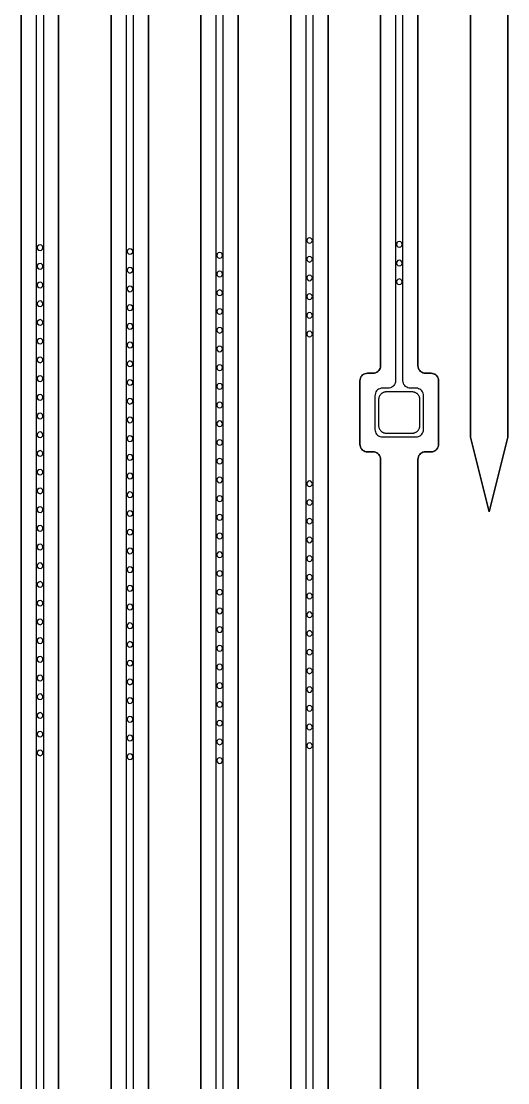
# Model space of a CAD drawing. Header units: metres. Extents: x -1550 to 1550, y -904 to 26100.
# Drawn here: x 252 to 382, y 3376.5 to 3660.1 of the extents above; entities that cross this region are included whole.
import ezdxf

# ---------------------------------------------------------------- set-up
doc = ezdxf.new("R2010")
doc.units = ezdxf.units.M
for name, color, linetype in [('Electrodes', 2, 'CONTINUOUS'), ('Metal', 4, 'CONTINUOUS'), ('pattern_ionp', 7, 'CONTINUOUS'), ('Polyimide', 3, 'CONTINUOUS'), ('Polyimide_Negative', 5, 'CONTINUOUS')]:
    doc.layers.add(name, color=color, linetype=linetype)

msp = doc.modelspace()

# ---------------------------------------------------------------- linework, layer by layer
at = {"layer": 'Electrodes'}
msp.add_lwpolyline([(356.5, 3550.06), (356.64, 3550.06), (356.77, 3550.07), (356.91, 3550.1), (357.04, 3550.13), (357.17, 3550.17), (357.3, 3550.22), (357.42, 3550.28), (357.54, 3550.35), (357.65, 3550.42), (357.76, 3550.5), (357.87, 3550.59), (357.96, 3550.69), (358.05, 3550.79), (358.13, 3550.9), (358.21, 3551.02), (358.28, 3551.14), (358.33, 3551.26), (358.38, 3551.39), (358.43, 3551.52), (358.46, 3551.65), (358.48, 3551.78), (358.5, 3551.92), (358.5, 3552.06), (358.5, 3559.06), (358.5, 3559.19), (358.48, 3559.33), (358.46, 3559.46), (358.43, 3559.6), (358.38, 3559.73), (358.33, 3559.85), (358.28, 3559.98), (358.21, 3560.09), (358.13, 3560.21), (358.05, 3560.32), (357.96, 3560.42), (357.87, 3560.52), (357.76, 3560.61), (357.65, 3560.69), (357.54, 3560.76), (357.42, 3560.83), (357.3, 3560.89), (357.17, 3560.94), (357.04, 3560.98), (356.91, 3561.01), (356.77, 3561.04), (356.64, 3561.05), (356.5, 3561.06), (349.5, 3561.06), (349.36, 3561.05), (349.23, 3561.04), (349.09, 3561.01), (348.96, 3560.98), (348.83, 3560.94), (348.7, 3560.89), (348.58, 3560.83), (348.46, 3560.76), (348.35, 3560.69), (348.24, 3560.61), (348.13, 3560.52), (348.04, 3560.42), (347.95, 3560.32), (347.87, 3560.21), (347.79, 3560.09), (347.72, 3559.98), (347.67, 3559.85), (347.62, 3559.73), (347.57, 3559.6), (347.54, 3559.46), (347.52, 3559.33), (347.5, 3559.19), (347.5, 3559.06), (347.5, 3552.06), (347.5, 3551.92), (347.52, 3551.78), (347.54, 3551.65), (347.57, 3551.52), (347.62, 3551.39), (347.67, 3551.26), (347.72, 3551.14), (347.79, 3551.02), (347.87, 3550.9), (347.95, 3550.79), (348.04, 3550.69), (348.13, 3550.59), (348.24, 3550.5), (348.35, 3550.42), (348.46, 3550.35), (348.58, 3550.28), (348.7, 3550.22), (348.83, 3550.17), (348.96, 3550.13), (349.09, 3550.1), (349.23, 3550.07), (349.36, 3550.06), (349.5, 3550.06), (356.5, 3550.06)], close=True, dxfattribs=at)
at = {"layer": 'Metal'}
for points in [[(256, 11993.5), (256, 2548.18)], [(258, 2548.18), (258, 11993.5)], [(280, 11993.5), (280, 2802.15)], [(282, 2802.15), (282, 11993.5)], [(304, 11993.5), (304, 3056.12)], [(306, 3056.12), (306, 11993.5)], [(328, 11993.5), (328, 3310.09)], [(330, 3310.09), (330, 11993.5)], [(352, 11993.5), (352, 3564.06), (351.97, 3563.71), (351.88, 3563.37), (351.73, 3563.06), (351.53, 3562.77), (351.29, 3562.52), (351, 3562.32), (350.68, 3562.18), (350.35, 3562.09), (350, 3562.06), (348.5, 3562.06), (348.15, 3562.03), (347.82, 3561.93), (347.5, 3561.79), (347.21, 3561.59), (346.97, 3561.34), (346.77, 3561.06), (346.62, 3560.74), (346.53, 3560.4), (346.5, 3560.06), (346.5, 3551.06), (346.53, 3550.71), (346.62, 3550.37), (346.77, 3550.06), (346.97, 3549.77), (347.21, 3549.52), (347.5, 3549.32), (347.82, 3549.18), (348.15, 3549.09), (348.5, 3549.06), (357.5, 3549.06), (357.85, 3549.09), (358.18, 3549.18), (358.5, 3549.32), (358.79, 3549.52), (359.03, 3549.77), (359.23, 3550.06), (359.38, 3550.37), (359.47, 3550.71), (359.5, 3551.06), (359.5, 3560.06), (359.47, 3560.4), (359.38, 3560.74), (359.23, 3561.06), (359.03, 3561.34), (358.79, 3561.59), (358.5, 3561.79), (358.18, 3561.93), (357.85, 3562.03), (357.5, 3562.06), (356, 3562.06), (355.65, 3562.09), (355.32, 3562.18), (355, 3562.32), (354.71, 3562.52), (354.47, 3562.77), (354.27, 3563.06), (354.12, 3563.37), (354.03, 3563.71), (354, 3564.06), (354, 11993.5)]]:
    msp.add_lwpolyline(points, dxfattribs=at)
at = {"layer": 'pattern_ionp'}
for points in [[(329.79, 3601.53), (329.69, 3601.91), (329.41, 3602.18), (329.04, 3602.28), (328.66, 3602.18), (328.39, 3601.91), (328.29, 3601.53), (328.39, 3601.16), (328.66, 3600.88), (329.04, 3600.78), (329.41, 3600.88), (329.69, 3601.16), (329.79, 3601.53)], [(257.79, 3599.63), (257.69, 3600), (257.41, 3600.28), (257.04, 3600.38), (256.66, 3600.28), (256.39, 3600), (256.29, 3599.63), (256.39, 3599.25), (256.66, 3598.98), (257.04, 3598.88), (257.41, 3598.98), (257.69, 3599.25), (257.79, 3599.63)], [(281.79, 3598.59), (281.69, 3598.97), (281.41, 3599.24), (281.04, 3599.34), (280.66, 3599.24), (280.39, 3598.97), (280.29, 3598.59), (280.39, 3598.22), (280.66, 3597.94), (281.04, 3597.84), (281.41, 3597.94), (281.69, 3598.22), (281.79, 3598.59)], [(353.79, 3600.5), (353.69, 3600.87), (353.41, 3601.15), (353.04, 3601.25), (352.66, 3601.15), (352.39, 3600.87), (352.29, 3600.5), (352.39, 3600.12), (352.66, 3599.85), (353.04, 3599.75), (353.41, 3599.85), (353.69, 3600.12), (353.79, 3600.5)], [(305.79, 3597.56), (305.69, 3597.94), (305.41, 3598.21), (305.04, 3598.31), (304.66, 3598.21), (304.39, 3597.94), (304.29, 3597.56), (304.39, 3597.19), (304.66, 3596.91), (305.04, 3596.81), (305.41, 3596.91), (305.69, 3597.19), (305.79, 3597.56)], [(329.79, 3596.53), (329.69, 3596.91), (329.41, 3597.18), (329.04, 3597.28), (328.66, 3597.18), (328.39, 3596.91), (328.29, 3596.53), (328.39, 3596.16), (328.66, 3595.88), (329.04, 3595.78), (329.41, 3595.88), (329.69, 3596.16), (329.79, 3596.53)], [(257.79, 3594.63), (257.69, 3595), (257.41, 3595.28), (257.04, 3595.38), (256.66, 3595.28), (256.39, 3595), (256.29, 3594.63), (256.39, 3594.25), (256.66, 3593.98), (257.04, 3593.88), (257.41, 3593.98), (257.69, 3594.25), (257.79, 3594.63)], [(281.79, 3593.59), (281.69, 3593.97), (281.41, 3594.24), (281.04, 3594.34), (280.66, 3594.24), (280.39, 3593.97), (280.29, 3593.59), (280.39, 3593.22), (280.66, 3592.94), (281.04, 3592.84), (281.41, 3592.94), (281.69, 3593.22), (281.79, 3593.59)], [(353.79, 3595.5), (353.69, 3595.87), (353.41, 3596.15), (353.04, 3596.25), (352.66, 3596.15), (352.39, 3595.87), (352.29, 3595.5), (352.39, 3595.12), (352.66, 3594.85), (353.04, 3594.75), (353.41, 3594.85), (353.69, 3595.12), (353.79, 3595.5)], [(305.79, 3592.56), (305.69, 3592.94), (305.41, 3593.21), (305.04, 3593.31), (304.66, 3593.21), (304.39, 3592.94), (304.29, 3592.56), (304.39, 3592.19), (304.66, 3591.91), (305.04, 3591.81), (305.41, 3591.91), (305.69, 3592.19), (305.79, 3592.56)], [(329.79, 3591.53), (329.69, 3591.91), (329.41, 3592.18), (329.04, 3592.28), (328.66, 3592.18), (328.39, 3591.91), (328.29, 3591.53), (328.39, 3591.16), (328.66, 3590.88), (329.04, 3590.78), (329.41, 3590.88), (329.69, 3591.16), (329.79, 3591.53)], [(353.79, 3590.5), (353.69, 3590.87), (353.41, 3591.15), (353.04, 3591.25), (352.66, 3591.15), (352.39, 3590.87), (352.29, 3590.5), (352.39, 3590.12), (352.66, 3589.85), (353.04, 3589.75), (353.41, 3589.85), (353.69, 3590.12), (353.79, 3590.5)], [(257.79, 3589.63), (257.69, 3590), (257.41, 3590.28), (257.04, 3590.38), (256.66, 3590.28), (256.39, 3590), (256.29, 3589.63), (256.39, 3589.25), (256.66, 3588.98), (257.04, 3588.88), (257.41, 3588.98), (257.69, 3589.25), (257.79, 3589.63)], [(281.79, 3588.59), (281.69, 3588.97), (281.41, 3589.24), (281.04, 3589.34), (280.66, 3589.24), (280.39, 3588.97), (280.29, 3588.59), (280.39, 3588.22), (280.66, 3587.94), (281.04, 3587.84), (281.41, 3587.94), (281.69, 3588.22), (281.79, 3588.59)], [(305.79, 3587.56), (305.69, 3587.94), (305.41, 3588.21), (305.04, 3588.31), (304.66, 3588.21), (304.39, 3587.94), (304.29, 3587.56), (304.39, 3587.19), (304.66, 3586.91), (305.04, 3586.81), (305.41, 3586.91), (305.69, 3587.19), (305.79, 3587.56)], [(257.79, 3584.63), (257.69, 3585), (257.41, 3585.28), (257.04, 3585.38), (256.66, 3585.28), (256.39, 3585), (256.29, 3584.63), (256.39, 3584.25), (256.66, 3583.98), (257.04, 3583.88), (257.41, 3583.98), (257.69, 3584.25), (257.79, 3584.63)], [(329.79, 3586.53), (329.69, 3586.91), (329.41, 3587.18), (329.04, 3587.28), (328.66, 3587.18), (328.39, 3586.91), (328.29, 3586.53), (328.39, 3586.16), (328.66, 3585.88), (329.04, 3585.78), (329.41, 3585.88), (329.69, 3586.16), (329.79, 3586.53)], [(281.79, 3583.59), (281.69, 3583.97), (281.41, 3584.24), (281.04, 3584.34), (280.66, 3584.24), (280.39, 3583.97), (280.29, 3583.59), (280.39, 3583.22), (280.66, 3582.94), (281.04, 3582.84), (281.41, 3582.94), (281.69, 3583.22), (281.79, 3583.59)], [(305.79, 3582.56), (305.69, 3582.94), (305.41, 3583.21), (305.04, 3583.31), (304.66, 3583.21), (304.39, 3582.94), (304.29, 3582.56), (304.39, 3582.19), (304.66, 3581.91), (305.04, 3581.81), (305.41, 3581.91), (305.69, 3582.19), (305.79, 3582.56)], [(329.79, 3581.53), (329.69, 3581.91), (329.41, 3582.18), (329.04, 3582.28), (328.66, 3582.18), (328.39, 3581.91), (328.29, 3581.53), (328.39, 3581.16), (328.66, 3580.88), (329.04, 3580.78), (329.41, 3580.88), (329.69, 3581.16), (329.79, 3581.53)], [(257.79, 3579.63), (257.69, 3580), (257.41, 3580.28), (257.04, 3580.38), (256.66, 3580.28), (256.39, 3580), (256.29, 3579.63), (256.39, 3579.25), (256.66, 3578.98), (257.04, 3578.88), (257.41, 3578.98), (257.69, 3579.25), (257.79, 3579.63)], [(281.79, 3578.59), (281.69, 3578.97), (281.41, 3579.24), (281.04, 3579.34), (280.66, 3579.24), (280.39, 3578.97), (280.29, 3578.59), (280.39, 3578.22), (280.66, 3577.94), (281.04, 3577.84), (281.41, 3577.94), (281.69, 3578.22), (281.79, 3578.59)], [(305.79, 3577.56), (305.69, 3577.94), (305.41, 3578.21), (305.04, 3578.31), (304.66, 3578.21), (304.39, 3577.94), (304.29, 3577.56), (304.39, 3577.19), (304.66, 3576.91), (305.04, 3576.81), (305.41, 3576.91), (305.69, 3577.19), (305.79, 3577.56)], [(329.79, 3576.53), (329.69, 3576.91), (329.41, 3577.18), (329.04, 3577.28), (328.66, 3577.18), (328.39, 3576.91), (328.29, 3576.53), (328.39, 3576.16), (328.66, 3575.88), (329.04, 3575.78), (329.41, 3575.88), (329.69, 3576.16), (329.79, 3576.53)], [(257.79, 3574.63), (257.69, 3575), (257.41, 3575.28), (257.04, 3575.38), (256.66, 3575.28), (256.39, 3575), (256.29, 3574.63), (256.39, 3574.25), (256.66, 3573.98), (257.04, 3573.88), (257.41, 3573.98), (257.69, 3574.25), (257.79, 3574.63)], [(281.79, 3573.59), (281.69, 3573.97), (281.41, 3574.24), (281.04, 3574.34), (280.66, 3574.24), (280.39, 3573.97), (280.29, 3573.59), (280.39, 3573.22), (280.66, 3572.94), (281.04, 3572.84), (281.41, 3572.94), (281.69, 3573.22), (281.79, 3573.59)], [(305.79, 3572.56), (305.69, 3572.94), (305.41, 3573.21), (305.04, 3573.31), (304.66, 3573.21), (304.39, 3572.94), (304.29, 3572.56), (304.39, 3572.19), (304.66, 3571.91), (305.04, 3571.81), (305.41, 3571.91), (305.69, 3572.19), (305.79, 3572.56)], [(257.79, 3569.63), (257.69, 3570), (257.41, 3570.28), (257.04, 3570.38), (256.66, 3570.28), (256.39, 3570), (256.29, 3569.63), (256.39, 3569.25), (256.66, 3568.98), (257.04, 3568.88), (257.41, 3568.98), (257.69, 3569.25), (257.79, 3569.63)], [(281.79, 3568.59), (281.69, 3568.97), (281.41, 3569.24), (281.04, 3569.34), (280.66, 3569.24), (280.39, 3568.97), (280.29, 3568.59), (280.39, 3568.22), (280.66, 3567.94), (281.04, 3567.84), (281.41, 3567.94), (281.69, 3568.22), (281.79, 3568.59)], [(305.79, 3567.56), (305.69, 3567.94), (305.41, 3568.21), (305.04, 3568.31), (304.66, 3568.21), (304.39, 3567.94), (304.29, 3567.56), (304.39, 3567.19), (304.66, 3566.91), (305.04, 3566.81), (305.41, 3566.91), (305.69, 3567.19), (305.79, 3567.56)], [(257.79, 3564.63), (257.69, 3565), (257.41, 3565.28), (257.04, 3565.38), (256.66, 3565.28), (256.39, 3565), (256.29, 3564.63), (256.39, 3564.25), (256.66, 3563.98), (257.04, 3563.88), (257.41, 3563.98), (257.69, 3564.25), (257.79, 3564.63)], [(281.79, 3563.59), (281.69, 3563.97), (281.41, 3564.24), (281.04, 3564.34), (280.66, 3564.24), (280.39, 3563.97), (280.29, 3563.59), (280.39, 3563.22), (280.66, 3562.94), (281.04, 3562.84), (281.41, 3562.94), (281.69, 3563.22), (281.79, 3563.59)], [(305.79, 3562.56), (305.69, 3562.94), (305.41, 3563.21), (305.04, 3563.31), (304.66, 3563.21), (304.39, 3562.94), (304.29, 3562.56), (304.39, 3562.19), (304.66, 3561.91), (305.04, 3561.81), (305.41, 3561.91), (305.69, 3562.19), (305.79, 3562.56)], [(257.79, 3559.63), (257.69, 3560), (257.41, 3560.28), (257.04, 3560.38), (256.66, 3560.28), (256.39, 3560), (256.29, 3559.63), (256.39, 3559.25), (256.66, 3558.98), (257.04, 3558.88), (257.41, 3558.98), (257.69, 3559.25), (257.79, 3559.63)], [(281.79, 3558.59), (281.69, 3558.97), (281.41, 3559.24), (281.04, 3559.34), (280.66, 3559.24), (280.39, 3558.97), (280.29, 3558.59), (280.39, 3558.22), (280.66, 3557.94), (281.04, 3557.84), (281.41, 3557.94), (281.69, 3558.22), (281.79, 3558.59)], [(305.79, 3557.56), (305.69, 3557.94), (305.41, 3558.21), (305.04, 3558.31), (304.66, 3558.21), (304.39, 3557.94), (304.29, 3557.56), (304.39, 3557.19), (304.66, 3556.91), (305.04, 3556.81), (305.41, 3556.91), (305.69, 3557.19), (305.79, 3557.56)], [(257.79, 3554.63), (257.69, 3555), (257.41, 3555.28), (257.04, 3555.38), (256.66, 3555.28), (256.39, 3555), (256.29, 3554.63), (256.39, 3554.25), (256.66, 3553.98), (257.04, 3553.88), (257.41, 3553.98), (257.69, 3554.25), (257.79, 3554.63)], [(281.79, 3553.59), (281.69, 3553.97), (281.41, 3554.24), (281.04, 3554.34), (280.66, 3554.24), (280.39, 3553.97), (280.29, 3553.59), (280.39, 3553.22), (280.66, 3552.94), (281.04, 3552.84), (281.41, 3552.94), (281.69, 3553.22), (281.79, 3553.59)], [(305.79, 3552.56), (305.69, 3552.94), (305.41, 3553.21), (305.04, 3553.31), (304.66, 3553.21), (304.39, 3552.94), (304.29, 3552.56), (304.39, 3552.19), (304.66, 3551.91), (305.04, 3551.81), (305.41, 3551.91), (305.69, 3552.19), (305.79, 3552.56)], [(257.79, 3549.63), (257.69, 3550), (257.41, 3550.28), (257.04, 3550.38), (256.66, 3550.28), (256.39, 3550), (256.29, 3549.63), (256.39, 3549.25), (256.66, 3548.98), (257.04, 3548.88), (257.41, 3548.98), (257.69, 3549.25), (257.79, 3549.63)], [(281.79, 3548.59), (281.69, 3548.97), (281.41, 3549.24), (281.04, 3549.34), (280.66, 3549.24), (280.39, 3548.97), (280.29, 3548.59), (280.39, 3548.22), (280.66, 3547.94), (281.04, 3547.84), (281.41, 3547.94), (281.69, 3548.22), (281.79, 3548.59)], [(305.79, 3547.56), (305.69, 3547.94), (305.41, 3548.21), (305.04, 3548.31), (304.66, 3548.21), (304.39, 3547.94), (304.29, 3547.56), (304.39, 3547.19), (304.66, 3546.91), (305.04, 3546.81), (305.41, 3546.91), (305.69, 3547.19), (305.79, 3547.56)], [(257.79, 3544.63), (257.69, 3545), (257.41, 3545.28), (257.04, 3545.38), (256.66, 3545.28), (256.39, 3545), (256.29, 3544.63), (256.39, 3544.25), (256.66, 3543.98), (257.04, 3543.88), (257.41, 3543.98), (257.69, 3544.25), (257.79, 3544.63)], [(281.79, 3543.59), (281.69, 3543.97), (281.41, 3544.24), (281.04, 3544.34), (280.66, 3544.24), (280.39, 3543.97), (280.29, 3543.59), (280.39, 3543.22), (280.66, 3542.94), (281.04, 3542.84), (281.41, 3542.94), (281.69, 3543.22), (281.79, 3543.59)], [(305.79, 3542.56), (305.69, 3542.94), (305.41, 3543.21), (305.04, 3543.31), (304.66, 3543.21), (304.39, 3542.94), (304.29, 3542.56), (304.39, 3542.19), (304.66, 3541.91), (305.04, 3541.81), (305.41, 3541.91), (305.69, 3542.19), (305.79, 3542.56)], [(257.79, 3539.63), (257.69, 3540), (257.41, 3540.28), (257.04, 3540.38), (256.66, 3540.28), (256.39, 3540), (256.29, 3539.63), (256.39, 3539.25), (256.66, 3538.98), (257.04, 3538.88), (257.41, 3538.98), (257.69, 3539.25), (257.79, 3539.63)], [(281.79, 3538.59), (281.69, 3538.97), (281.41, 3539.24), (281.04, 3539.34), (280.66, 3539.24), (280.39, 3538.97), (280.29, 3538.59), (280.39, 3538.22), (280.66, 3537.94), (281.04, 3537.84), (281.41, 3537.94), (281.69, 3538.22), (281.79, 3538.59)], [(305.79, 3537.56), (305.69, 3537.94), (305.41, 3538.21), (305.04, 3538.31), (304.66, 3538.21), (304.39, 3537.94), (304.29, 3537.56), (304.39, 3537.19), (304.66, 3536.91), (305.04, 3536.81), (305.41, 3536.91), (305.69, 3537.19), (305.79, 3537.56)], [(329.79, 3536.53), (329.69, 3536.91), (329.41, 3537.18), (329.04, 3537.28), (328.66, 3537.18), (328.39, 3536.91), (328.29, 3536.53), (328.39, 3536.16), (328.66, 3535.88), (329.04, 3535.78), (329.41, 3535.88), (329.69, 3536.16), (329.79, 3536.53)], [(257.79, 3534.63), (257.69, 3535), (257.41, 3535.28), (257.04, 3535.38), (256.66, 3535.28), (256.39, 3535), (256.29, 3534.63), (256.39, 3534.25), (256.66, 3533.98), (257.04, 3533.88), (257.41, 3533.98), (257.69, 3534.25), (257.79, 3534.63)], [(281.79, 3533.59), (281.69, 3533.97), (281.41, 3534.24), (281.04, 3534.34), (280.66, 3534.24), (280.39, 3533.97), (280.29, 3533.59), (280.39, 3533.22), (280.66, 3532.94), (281.04, 3532.84), (281.41, 3532.94), (281.69, 3533.22), (281.79, 3533.59)], [(305.79, 3532.56), (305.69, 3532.94), (305.41, 3533.21), (305.04, 3533.31), (304.66, 3533.21), (304.39, 3532.94), (304.29, 3532.56), (304.39, 3532.19), (304.66, 3531.91), (305.04, 3531.81), (305.41, 3531.91), (305.69, 3532.19), (305.79, 3532.56)], [(329.79, 3531.53), (329.69, 3531.91), (329.41, 3532.18), (329.04, 3532.28), (328.66, 3532.18), (328.39, 3531.91), (328.29, 3531.53), (328.39, 3531.16), (328.66, 3530.88), (329.04, 3530.78), (329.41, 3530.88), (329.69, 3531.16), (329.79, 3531.53)], [(257.79, 3529.63), (257.69, 3530), (257.41, 3530.28), (257.04, 3530.38), (256.66, 3530.28), (256.39, 3530), (256.29, 3529.63), (256.39, 3529.25), (256.66, 3528.98), (257.04, 3528.88), (257.41, 3528.98), (257.69, 3529.25), (257.79, 3529.63)], [(281.79, 3528.59), (281.69, 3528.97), (281.41, 3529.24), (281.04, 3529.34), (280.66, 3529.24), (280.39, 3528.97), (280.29, 3528.59), (280.39, 3528.22), (280.66, 3527.94), (281.04, 3527.84), (281.41, 3527.94), (281.69, 3528.22), (281.79, 3528.59)], [(305.79, 3527.56), (305.69, 3527.94), (305.41, 3528.21), (305.04, 3528.31), (304.66, 3528.21), (304.39, 3527.94), (304.29, 3527.56), (304.39, 3527.19), (304.66, 3526.91), (305.04, 3526.81), (305.41, 3526.91), (305.69, 3527.19), (305.79, 3527.56)], [(329.79, 3526.53), (329.69, 3526.91), (329.41, 3527.18), (329.04, 3527.28), (328.66, 3527.18), (328.39, 3526.91), (328.29, 3526.53), (328.39, 3526.16), (328.66, 3525.88), (329.04, 3525.78), (329.41, 3525.88), (329.69, 3526.16), (329.79, 3526.53)], [(257.79, 3524.63), (257.69, 3525), (257.41, 3525.28), (257.04, 3525.38), (256.66, 3525.28), (256.39, 3525), (256.29, 3524.63), (256.39, 3524.25), (256.66, 3523.98), (257.04, 3523.88), (257.41, 3523.98), (257.69, 3524.25), (257.79, 3524.63)], [(281.79, 3523.59), (281.69, 3523.97), (281.41, 3524.24), (281.04, 3524.34), (280.66, 3524.24), (280.39, 3523.97), (280.29, 3523.59), (280.39, 3523.22), (280.66, 3522.94), (281.04, 3522.84), (281.41, 3522.94), (281.69, 3523.22), (281.79, 3523.59)], [(305.79, 3522.56), (305.69, 3522.94), (305.41, 3523.21), (305.04, 3523.31), (304.66, 3523.21), (304.39, 3522.94), (304.29, 3522.56), (304.39, 3522.19), (304.66, 3521.91), (305.04, 3521.81), (305.41, 3521.91), (305.69, 3522.19), (305.79, 3522.56)], [(257.79, 3519.63), (257.69, 3520), (257.41, 3520.28), (257.04, 3520.38), (256.66, 3520.28), (256.39, 3520), (256.29, 3519.63), (256.39, 3519.25), (256.66, 3518.98), (257.04, 3518.88), (257.41, 3518.98), (257.69, 3519.25), (257.79, 3519.63)], [(329.79, 3521.53), (329.69, 3521.91), (329.41, 3522.18), (329.04, 3522.28), (328.66, 3522.18), (328.39, 3521.91), (328.29, 3521.53), (328.39, 3521.16), (328.66, 3520.88), (329.04, 3520.78), (329.41, 3520.88), (329.69, 3521.16), (329.79, 3521.53)], [(281.79, 3518.59), (281.69, 3518.97), (281.41, 3519.24), (281.04, 3519.34), (280.66, 3519.24), (280.39, 3518.97), (280.29, 3518.59), (280.39, 3518.22), (280.66, 3517.94), (281.04, 3517.84), (281.41, 3517.94), (281.69, 3518.22), (281.79, 3518.59)], [(305.79, 3517.56), (305.69, 3517.94), (305.41, 3518.21), (305.04, 3518.31), (304.66, 3518.21), (304.39, 3517.94), (304.29, 3517.56), (304.39, 3517.19), (304.66, 3516.91), (305.04, 3516.81), (305.41, 3516.91), (305.69, 3517.19), (305.79, 3517.56)], [(329.79, 3516.53), (329.69, 3516.91), (329.41, 3517.18), (329.04, 3517.28), (328.66, 3517.18), (328.39, 3516.91), (328.29, 3516.53), (328.39, 3516.16), (328.66, 3515.88), (329.04, 3515.78), (329.41, 3515.88), (329.69, 3516.16), (329.79, 3516.53)], [(257.79, 3514.63), (257.69, 3515), (257.41, 3515.28), (257.04, 3515.38), (256.66, 3515.28), (256.39, 3515), (256.29, 3514.63), (256.39, 3514.25), (256.66, 3513.98), (257.04, 3513.88), (257.41, 3513.98), (257.69, 3514.25), (257.79, 3514.63)], [(281.79, 3513.59), (281.69, 3513.97), (281.41, 3514.24), (281.04, 3514.34), (280.66, 3514.24), (280.39, 3513.97), (280.29, 3513.59), (280.39, 3513.22), (280.66, 3512.94), (281.04, 3512.84), (281.41, 3512.94), (281.69, 3513.22), (281.79, 3513.59)], [(305.79, 3512.56), (305.69, 3512.94), (305.41, 3513.21), (305.04, 3513.31), (304.66, 3513.21), (304.39, 3512.94), (304.29, 3512.56), (304.39, 3512.19), (304.66, 3511.91), (305.04, 3511.81), (305.41, 3511.91), (305.69, 3512.19), (305.79, 3512.56)], [(329.79, 3511.53), (329.69, 3511.91), (329.41, 3512.18), (329.04, 3512.28), (328.66, 3512.18), (328.39, 3511.91), (328.29, 3511.53), (328.39, 3511.16), (328.66, 3510.88), (329.04, 3510.78), (329.41, 3510.88), (329.69, 3511.16), (329.79, 3511.53)], [(257.79, 3509.63), (257.69, 3510), (257.41, 3510.28), (257.04, 3510.38), (256.66, 3510.28), (256.39, 3510), (256.29, 3509.63), (256.39, 3509.25), (256.66, 3508.98), (257.04, 3508.88), (257.41, 3508.98), (257.69, 3509.25), (257.79, 3509.63)], [(281.79, 3508.59), (281.69, 3508.97), (281.41, 3509.24), (281.04, 3509.34), (280.66, 3509.24), (280.39, 3508.97), (280.29, 3508.59), (280.39, 3508.22), (280.66, 3507.94), (281.04, 3507.84), (281.41, 3507.94), (281.69, 3508.22), (281.79, 3508.59)], [(305.79, 3507.56), (305.69, 3507.94), (305.41, 3508.21), (305.04, 3508.31), (304.66, 3508.21), (304.39, 3507.94), (304.29, 3507.56), (304.39, 3507.19), (304.66, 3506.91), (305.04, 3506.81), (305.41, 3506.91), (305.69, 3507.19), (305.79, 3507.56)], [(329.79, 3506.53), (329.69, 3506.91), (329.41, 3507.18), (329.04, 3507.28), (328.66, 3507.18), (328.39, 3506.91), (328.29, 3506.53), (328.39, 3506.16), (328.66, 3505.88), (329.04, 3505.78), (329.41, 3505.88), (329.69, 3506.16), (329.79, 3506.53)], [(257.79, 3504.63), (257.69, 3505), (257.41, 3505.28), (257.04, 3505.38), (256.66, 3505.28), (256.39, 3505), (256.29, 3504.63), (256.39, 3504.25), (256.66, 3503.98), (257.04, 3503.88), (257.41, 3503.98), (257.69, 3504.25), (257.79, 3504.63)], [(281.79, 3503.59), (281.69, 3503.97), (281.41, 3504.24), (281.04, 3504.34), (280.66, 3504.24), (280.39, 3503.97), (280.29, 3503.59), (280.39, 3503.22), (280.66, 3502.94), (281.04, 3502.84), (281.41, 3502.94), (281.69, 3503.22), (281.79, 3503.59)], [(305.79, 3502.56), (305.69, 3502.94), (305.41, 3503.21), (305.04, 3503.31), (304.66, 3503.21), (304.39, 3502.94), (304.29, 3502.56), (304.39, 3502.19), (304.66, 3501.91), (305.04, 3501.81), (305.41, 3501.91), (305.69, 3502.19), (305.79, 3502.56)], [(257.79, 3499.63), (257.69, 3500), (257.41, 3500.28), (257.04, 3500.38), (256.66, 3500.28), (256.39, 3500), (256.29, 3499.63), (256.39, 3499.25), (256.66, 3498.98), (257.04, 3498.88), (257.41, 3498.98), (257.69, 3499.25), (257.79, 3499.63)], [(329.79, 3501.53), (329.69, 3501.91), (329.41, 3502.18), (329.04, 3502.28), (328.66, 3502.18), (328.39, 3501.91), (328.29, 3501.53), (328.39, 3501.16), (328.66, 3500.88), (329.04, 3500.78), (329.41, 3500.88), (329.69, 3501.16), (329.79, 3501.53)], [(281.79, 3498.59), (281.69, 3498.97), (281.41, 3499.24), (281.04, 3499.34), (280.66, 3499.24), (280.39, 3498.97), (280.29, 3498.59), (280.39, 3498.22), (280.66, 3497.94), (281.04, 3497.84), (281.41, 3497.94), (281.69, 3498.22), (281.79, 3498.59)], [(305.79, 3497.56), (305.69, 3497.94), (305.41, 3498.21), (305.04, 3498.31), (304.66, 3498.21), (304.39, 3497.94), (304.29, 3497.56), (304.39, 3497.19), (304.66, 3496.91), (305.04, 3496.81), (305.41, 3496.91), (305.69, 3497.19), (305.79, 3497.56)], [(329.79, 3496.53), (329.69, 3496.91), (329.41, 3497.18), (329.04, 3497.28), (328.66, 3497.18), (328.39, 3496.91), (328.29, 3496.53), (328.39, 3496.16), (328.66, 3495.88), (329.04, 3495.78), (329.41, 3495.88), (329.69, 3496.16), (329.79, 3496.53)], [(257.79, 3494.63), (257.69, 3495), (257.41, 3495.28), (257.04, 3495.38), (256.66, 3495.28), (256.39, 3495), (256.29, 3494.63), (256.39, 3494.25), (256.66, 3493.98), (257.04, 3493.88), (257.41, 3493.98), (257.69, 3494.25), (257.79, 3494.63)], [(281.79, 3493.59), (281.69, 3493.97), (281.41, 3494.24), (281.04, 3494.34), (280.66, 3494.24), (280.39, 3493.97), (280.29, 3493.59), (280.39, 3493.22), (280.66, 3492.94), (281.04, 3492.84), (281.41, 3492.94), (281.69, 3493.22), (281.79, 3493.59)], [(305.79, 3492.56), (305.69, 3492.94), (305.41, 3493.21), (305.04, 3493.31), (304.66, 3493.21), (304.39, 3492.94), (304.29, 3492.56), (304.39, 3492.19), (304.66, 3491.91), (305.04, 3491.81), (305.41, 3491.91), (305.69, 3492.19), (305.79, 3492.56)], [(329.79, 3491.53), (329.69, 3491.91), (329.41, 3492.18), (329.04, 3492.28), (328.66, 3492.18), (328.39, 3491.91), (328.29, 3491.53), (328.39, 3491.16), (328.66, 3490.88), (329.04, 3490.78), (329.41, 3490.88), (329.69, 3491.16), (329.79, 3491.53)], [(257.79, 3489.63), (257.69, 3490), (257.41, 3490.28), (257.04, 3490.38), (256.66, 3490.28), (256.39, 3490), (256.29, 3489.63), (256.39, 3489.25), (256.66, 3488.98), (257.04, 3488.88), (257.41, 3488.98), (257.69, 3489.25), (257.79, 3489.63)], [(281.79, 3488.59), (281.69, 3488.97), (281.41, 3489.24), (281.04, 3489.34), (280.66, 3489.24), (280.39, 3488.97), (280.29, 3488.59), (280.39, 3488.22), (280.66, 3487.94), (281.04, 3487.84), (281.41, 3487.94), (281.69, 3488.22), (281.79, 3488.59)], [(305.79, 3487.56), (305.69, 3487.94), (305.41, 3488.21), (305.04, 3488.31), (304.66, 3488.21), (304.39, 3487.94), (304.29, 3487.56), (304.39, 3487.19), (304.66, 3486.91), (305.04, 3486.81), (305.41, 3486.91), (305.69, 3487.19), (305.79, 3487.56)], [(329.79, 3486.53), (329.69, 3486.91), (329.41, 3487.18), (329.04, 3487.28), (328.66, 3487.18), (328.39, 3486.91), (328.29, 3486.53), (328.39, 3486.16), (328.66, 3485.88), (329.04, 3485.78), (329.41, 3485.88), (329.69, 3486.16), (329.79, 3486.53)], [(257.79, 3484.63), (257.69, 3485), (257.41, 3485.28), (257.04, 3485.38), (256.66, 3485.28), (256.39, 3485), (256.29, 3484.63), (256.39, 3484.25), (256.66, 3483.98), (257.04, 3483.88), (257.41, 3483.98), (257.69, 3484.25), (257.79, 3484.63)], [(281.79, 3483.59), (281.69, 3483.97), (281.41, 3484.24), (281.04, 3484.34), (280.66, 3484.24), (280.39, 3483.97), (280.29, 3483.59), (280.39, 3483.22), (280.66, 3482.94), (281.04, 3482.84), (281.41, 3482.94), (281.69, 3483.22), (281.79, 3483.59)], [(305.79, 3482.56), (305.69, 3482.94), (305.41, 3483.21), (305.04, 3483.31), (304.66, 3483.21), (304.39, 3482.94), (304.29, 3482.56), (304.39, 3482.19), (304.66, 3481.91), (305.04, 3481.81), (305.41, 3481.91), (305.69, 3482.19), (305.79, 3482.56)], [(257.79, 3479.63), (257.69, 3480), (257.41, 3480.28), (257.04, 3480.38), (256.66, 3480.28), (256.39, 3480), (256.29, 3479.63), (256.39, 3479.25), (256.66, 3478.98), (257.04, 3478.88), (257.41, 3478.98), (257.69, 3479.25), (257.79, 3479.63)], [(329.79, 3481.53), (329.69, 3481.91), (329.41, 3482.18), (329.04, 3482.28), (328.66, 3482.18), (328.39, 3481.91), (328.29, 3481.53), (328.39, 3481.16), (328.66, 3480.88), (329.04, 3480.78), (329.41, 3480.88), (329.69, 3481.16), (329.79, 3481.53)], [(281.79, 3478.59), (281.69, 3478.97), (281.41, 3479.24), (281.04, 3479.34), (280.66, 3479.24), (280.39, 3478.97), (280.29, 3478.59), (280.39, 3478.22), (280.66, 3477.94), (281.04, 3477.84), (281.41, 3477.94), (281.69, 3478.22), (281.79, 3478.59)], [(305.79, 3477.56), (305.69, 3477.94), (305.41, 3478.21), (305.04, 3478.31), (304.66, 3478.21), (304.39, 3477.94), (304.29, 3477.56), (304.39, 3477.19), (304.66, 3476.91), (305.04, 3476.81), (305.41, 3476.91), (305.69, 3477.19), (305.79, 3477.56)], [(257.79, 3474.63), (257.69, 3475), (257.41, 3475.28), (257.04, 3475.38), (256.66, 3475.28), (256.39, 3475), (256.29, 3474.63), (256.39, 3474.25), (256.66, 3473.98), (257.04, 3473.88), (257.41, 3473.98), (257.69, 3474.25), (257.79, 3474.63)], [(329.79, 3476.53), (329.69, 3476.91), (329.41, 3477.18), (329.04, 3477.28), (328.66, 3477.18), (328.39, 3476.91), (328.29, 3476.53), (328.39, 3476.16), (328.66, 3475.88), (329.04, 3475.78), (329.41, 3475.88), (329.69, 3476.16), (329.79, 3476.53)], [(281.79, 3473.59), (281.69, 3473.97), (281.41, 3474.24), (281.04, 3474.34), (280.66, 3474.24), (280.39, 3473.97), (280.29, 3473.59), (280.39, 3473.22), (280.66, 3472.94), (281.04, 3472.84), (281.41, 3472.94), (281.69, 3473.22), (281.79, 3473.59)], [(305.79, 3472.56), (305.69, 3472.94), (305.41, 3473.21), (305.04, 3473.31), (304.66, 3473.21), (304.39, 3472.94), (304.29, 3472.56), (304.39, 3472.19), (304.66, 3471.91), (305.04, 3471.81), (305.41, 3471.91), (305.69, 3472.19), (305.79, 3472.56)], [(329.79, 3471.53), (329.69, 3471.91), (329.41, 3472.18), (329.04, 3472.28), (328.66, 3472.18), (328.39, 3471.91), (328.29, 3471.53), (328.39, 3471.16), (328.66, 3470.88), (329.04, 3470.78), (329.41, 3470.88), (329.69, 3471.16), (329.79, 3471.53)], [(257.79, 3469.63), (257.69, 3470), (257.41, 3470.28), (257.04, 3470.38), (256.66, 3470.28), (256.39, 3470), (256.29, 3469.63), (256.39, 3469.25), (256.66, 3468.98), (257.04, 3468.88), (257.41, 3468.98), (257.69, 3469.25), (257.79, 3469.63)], [(281.79, 3468.59), (281.69, 3468.97), (281.41, 3469.24), (281.04, 3469.34), (280.66, 3469.24), (280.39, 3468.97), (280.29, 3468.59), (280.39, 3468.22), (280.66, 3467.94), (281.04, 3467.84), (281.41, 3467.94), (281.69, 3468.22), (281.79, 3468.59)], [(305.79, 3467.56), (305.69, 3467.94), (305.41, 3468.21), (305.04, 3468.31), (304.66, 3468.21), (304.39, 3467.94), (304.29, 3467.56), (304.39, 3467.19), (304.66, 3466.91), (305.04, 3466.81), (305.41, 3466.91), (305.69, 3467.19), (305.79, 3467.56)], [(329.79, 3466.53), (329.69, 3466.91), (329.41, 3467.18), (329.04, 3467.28), (328.66, 3467.18), (328.39, 3466.91), (328.29, 3466.53), (328.39, 3466.16), (328.66, 3465.88), (329.04, 3465.78), (329.41, 3465.88), (329.69, 3466.16), (329.79, 3466.53)], [(257.79, 3464.63), (257.69, 3465), (257.41, 3465.28), (257.04, 3465.38), (256.66, 3465.28), (256.39, 3465), (256.29, 3464.63), (256.39, 3464.25), (256.66, 3463.98), (257.04, 3463.88), (257.41, 3463.98), (257.69, 3464.25), (257.79, 3464.63)], [(281.79, 3463.59), (281.69, 3463.97), (281.41, 3464.24), (281.04, 3464.34), (280.66, 3464.24), (280.39, 3463.97), (280.29, 3463.59), (280.39, 3463.22), (280.66, 3462.94), (281.04, 3462.84), (281.41, 3462.94), (281.69, 3463.22), (281.79, 3463.59)], [(305.79, 3462.56), (305.69, 3462.94), (305.41, 3463.21), (305.04, 3463.31), (304.66, 3463.21), (304.39, 3462.94), (304.29, 3462.56), (304.39, 3462.19), (304.66, 3461.91), (305.04, 3461.81), (305.41, 3461.91), (305.69, 3462.19), (305.79, 3462.56)]]:
    msp.add_lwpolyline(points, close=True, dxfattribs=at)
at = {"layer": 'Polyimide'}
for points in [[(252, 2552.18), (252, 11978.5)], [(262, 11978.5), (262, 2552.18)], [(276, 2806.15), (276, 11978.5)], [(286, 11978.5), (286, 2806.15)], [(300, 3060.12), (300, 11978.5)], [(310, 11978.5), (310, 3060.12)], [(324, 3314.09), (324, 11978.5)], [(334, 11978.5), (334, 3314.09)], [(348, 3295.06), (348, 3543.06), (347.97, 3543.4), (347.88, 3543.74), (347.73, 3544.06), (347.53, 3544.34), (347.29, 3544.59), (347, 3544.79), (346.68, 3544.93), (346.35, 3545.03), (346, 3545.06), (344.5, 3545.06), (344.15, 3545.09), (343.82, 3545.18), (343.5, 3545.32), (343.21, 3545.52), (342.97, 3545.77), (342.77, 3546.06), (342.62, 3546.37), (342.53, 3546.71), (342.5, 3547.06), (342.5, 3564.06), (342.53, 3564.4), (342.62, 3564.74), (342.77, 3565.06), (342.97, 3565.34), (343.21, 3565.59), (343.5, 3565.79), (343.82, 3565.93), (344.15, 3566.03), (344.5, 3566.06), (346, 3566.06), (346.35, 3566.09), (346.68, 3566.18), (347, 3566.32), (347.29, 3566.52), (347.53, 3566.77), (347.73, 3567.06), (347.88, 3567.37), (347.97, 3567.71), (348, 3568.06), (348, 11978.5)], [(358, 11978.5), (358, 3568.06), (358.03, 3567.71), (358.12, 3567.37), (358.27, 3567.06), (358.47, 3566.77), (358.71, 3566.52), (359, 3566.32), (359.32, 3566.18), (359.65, 3566.09), (360, 3566.06), (361.5, 3566.06), (361.85, 3566.03), (362.18, 3565.93), (362.5, 3565.79), (362.79, 3565.59), (363.03, 3565.34), (363.23, 3565.06), (363.38, 3564.74), (363.47, 3564.4), (363.5, 3564.06), (363.5, 3547.06), (363.47, 3546.71), (363.38, 3546.37), (363.23, 3546.06), (363.03, 3545.77), (362.79, 3545.52), (362.5, 3545.32), (362.18, 3545.18), (361.85, 3545.09), (361.5, 3545.06), (360, 3545.06), (359.65, 3545.03), (359.32, 3544.93), (359, 3544.79), (358.71, 3544.59), (358.47, 3544.34), (358.27, 3544.06), (358.12, 3543.74), (358.03, 3543.4), (358, 3543.06), (358, 3295.06)], [(382, 3797.02), (382, 3549.02), (377, 3529.02), (372, 3549.02), (372, 3797.02)]]:
    msp.add_lwpolyline(points, dxfattribs=at)
at = {"layer": 'Polyimide_Negative'}
for points in [[(252, 11978.5), (252, 2552.18)], [(262, 2552.18), (262, 11978.5)], [(276, 11978.5), (276, 2806.15)], [(286, 2806.15), (286, 11978.5)], [(300, 11978.5), (300, 3060.12)], [(310, 3060.12), (310, 11978.5)], [(324, 11978.5), (324, 3314.09)], [(334, 3314.09), (334, 11978.5)], [(348, 11978.5), (348, 3568.06), (347.97, 3567.71), (347.88, 3567.37), (347.73, 3567.06), (347.53, 3566.77), (347.29, 3566.52), (347, 3566.32), (346.68, 3566.18), (346.35, 3566.09), (346, 3566.06), (344.5, 3566.06), (344.15, 3566.03), (343.82, 3565.93), (343.5, 3565.79), (343.21, 3565.59), (342.97, 3565.34), (342.77, 3565.06), (342.62, 3564.74), (342.53, 3564.4), (342.5, 3564.06), (342.5, 3547.06), (342.53, 3546.71), (342.62, 3546.37), (342.77, 3546.06), (342.97, 3545.77), (343.21, 3545.52), (343.5, 3545.32), (343.82, 3545.18), (344.15, 3545.09), (344.5, 3545.06), (346, 3545.06), (346.35, 3545.03), (346.68, 3544.93), (347, 3544.79), (347.29, 3544.59), (347.53, 3544.34), (347.73, 3544.06), (347.88, 3543.74), (347.97, 3543.4), (348, 3543.06), (348, 3295.06)], [(358, 3295.06), (358, 3543.06), (358.03, 3543.4), (358.12, 3543.74), (358.27, 3544.06), (358.47, 3544.34), (358.71, 3544.59), (359, 3544.79), (359.32, 3544.93), (359.65, 3545.03), (360, 3545.06), (361.5, 3545.06), (361.85, 3545.09), (362.18, 3545.18), (362.5, 3545.32), (362.79, 3545.52), (363.03, 3545.77), (363.23, 3546.06), (363.38, 3546.37), (363.47, 3546.71), (363.5, 3547.06), (363.5, 3564.06), (363.47, 3564.4), (363.38, 3564.74), (363.23, 3565.06), (363.03, 3565.34), (362.79, 3565.59), (362.5, 3565.79), (362.18, 3565.93), (361.85, 3566.03), (361.5, 3566.06), (360, 3566.06), (359.65, 3566.09), (359.32, 3566.18), (359, 3566.32), (358.71, 3566.52), (358.47, 3566.77), (358.27, 3567.06), (358.12, 3567.37), (358.03, 3567.71), (358, 3568.06), (358, 11978.5)], [(372, 3797.02), (372, 3549.02), (377, 3529.02), (382, 3549.02), (382, 3797.02)]]:
    msp.add_lwpolyline(points, dxfattribs=at)

doc.saveas('drawing.dxf')
